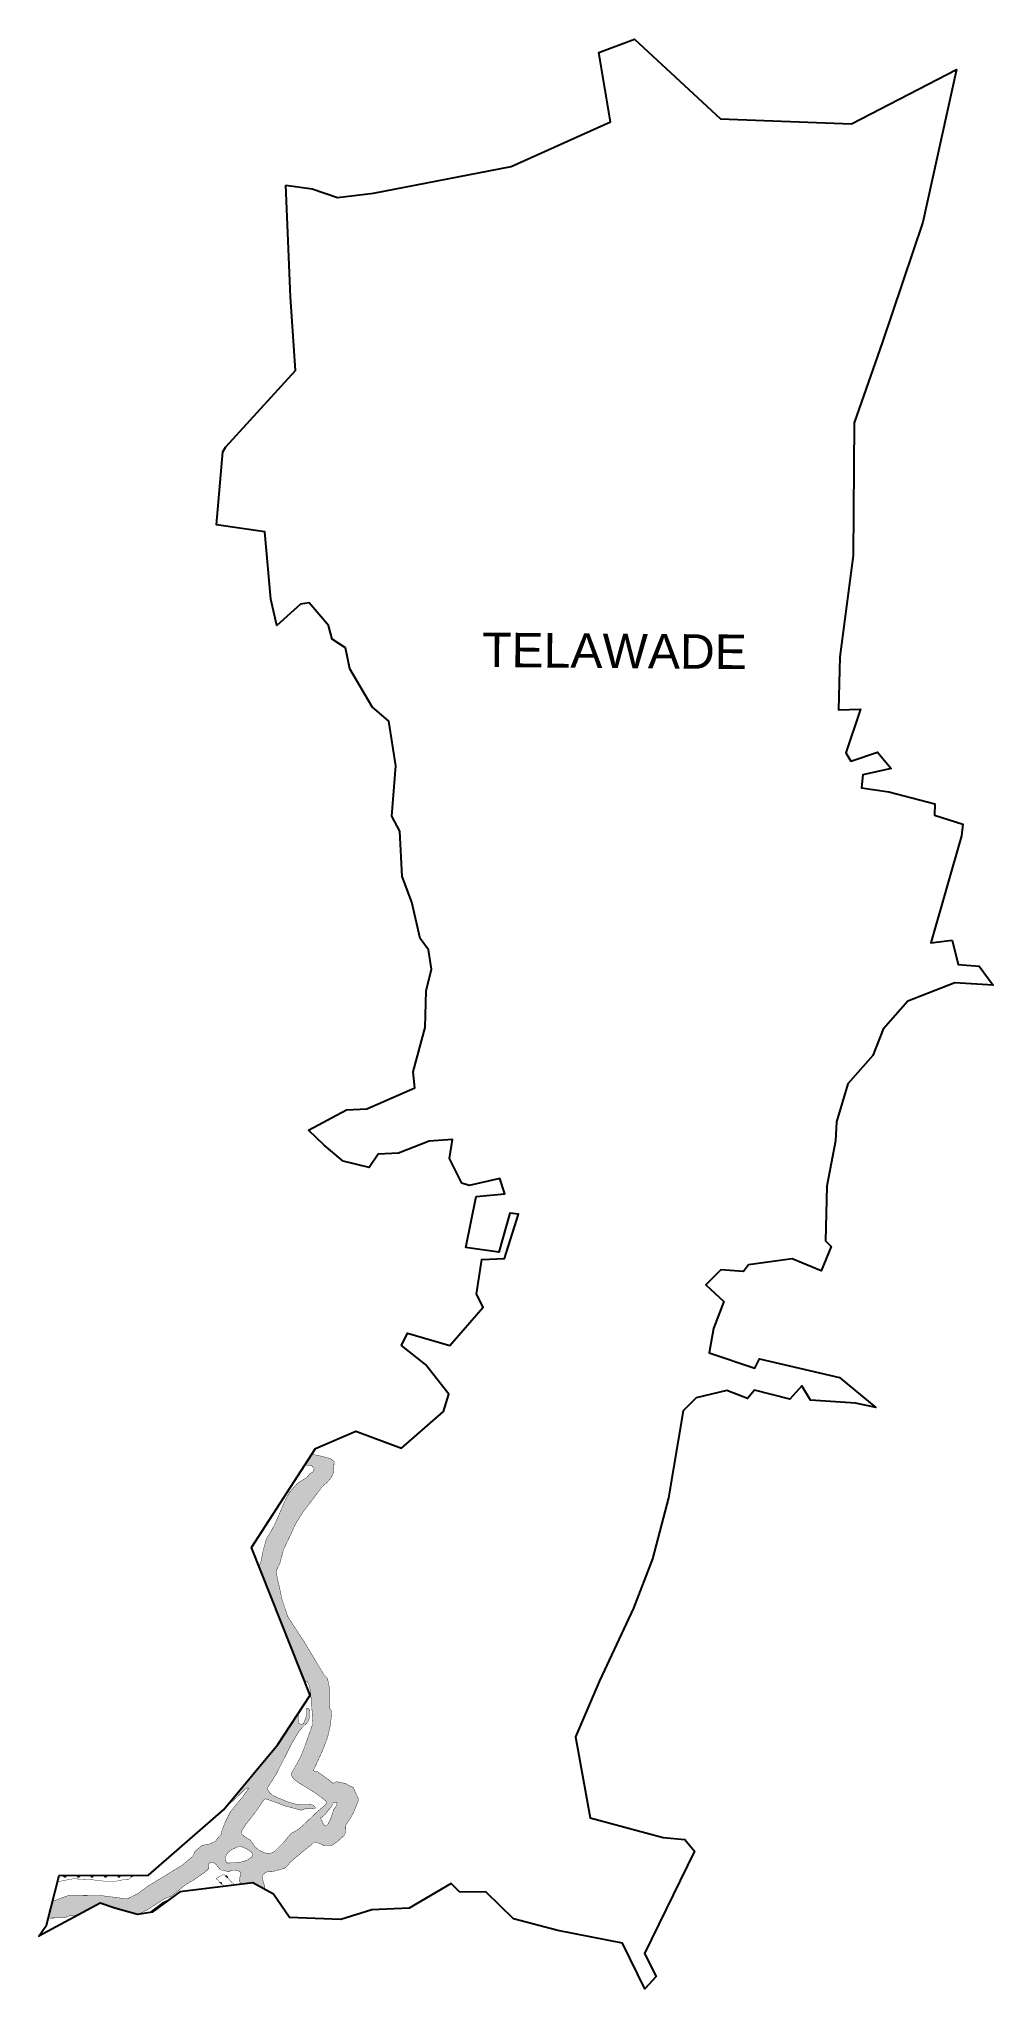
# Model space of a CAD drawing. Header units: metres. Extents: x 284839 to 287372, y 2026062 to 2031238.
import ezdxf

# ---------------------------------------------------------------- set-up
doc = ezdxf.new("R2010")
doc.units = ezdxf.units.M
for name, color, linetype in [('MANGROOVE BUFFER ZONE', 120, 'Continuous'), ('village', 3, 'Continuous'), ('VILLAGE NAME', 250, 'Continuous')]:
    doc.layers.add(name, color=color, linetype=linetype)
doc.styles.get("Standard").update_dxf_attribs({"font": 'simplex.shx'})

msp = doc.modelspace()

# ---------------------------------------------------------------- hatches: boundary and pattern name
at = {"layer": 'MANGROOVE BUFFER ZONE'}
h = msp.add_hatch(dxfattribs=at)
h.set_pattern_fill('GRASS', color=256)
h.paths.add_polyline_path([(285340.9, 2026424.7), (285350.3, 2026432), (285356.9, 2026435), (285364.1, 2026438.2), (285368.6, 2026439.7), (285373.1, 2026441.3), (285390.5, 2026433.8), (285400.6, 2026426.8), (285403.9, 2026424.3), (285405.6, 2026419.3), (285405.1, 2026413.8), (285393.4, 2026405.1), (285387.2, 2026402.4), (285377, 2026399.5), (285366.4, 2026397.5), (285351.2, 2026396.8), (285341.2, 2026396.4), (285336.7, 2026396.7), (285334.4, 2026403.3), (285334.1, 2026411.3), (285336.4, 2026418.2)], flags=16)
h.paths.add_polyline_path([(285585.8, 2026516.7), (285589.9, 2026518), (285592.8, 2026520.6), (285599.3, 2026526.5), (285602, 2026530.1), (285608, 2026537.8), (285612.8, 2026542.9), (285616.8, 2026548.7), (285620.5, 2026556.1), (285625, 2026557.4), (285630, 2026556), (285629.9, 2026550.7), (285628.9, 2026548.7), (285625.4, 2026544.3), (285621.3, 2026538.8), (285614.8, 2026518), (285606.7, 2026500.5), (285601.6, 2026495.4), (285598.6, 2026494.7), (285592.6, 2026501.9), (285590.8, 2026507.2)], flags=16)
h.paths.add_polyline_path([(285544, 2027452.3), (285554.2, 2027452.3), (285563.3, 2027450.4), (285566.8, 2027446.4), (285569.5, 2027443.4), (285566.5, 2027434.9), (285557.8, 2027430), (285550.5, 2027420.4), (285524.3, 2027403.8), (285504, 2027380.2), (285491.2, 2027356.8), (285480.3, 2027331), (285465.7, 2027297.4), (285457.1, 2027281.2), (285442.6, 2027256.9), (285434.4, 2027227.8), (285429.1, 2027202), (285426.8, 2027190.9), (285422.4, 2027185), (285544.3, 2026878.9), (285544.8, 2026879.1), (285551.2, 2026877.7), (285556.6, 2026867.3), (285559.8, 2026850.4), (285561.4, 2026830.4), (285561.4, 2026823.1), (285563, 2026812.4), (285566, 2026766.9), (285542.3, 2026699.9), (285532.5, 2026676.3), (285508.8, 2026633.6), (285509.5, 2026628.9), (285515.2, 2026619.5), (285528.4, 2026609.3), (285568, 2026585.4), (285595.2, 2026565.6), (285603, 2026559.1), (285600.1, 2026551.6), (285590.9, 2026544.1), (285576.4, 2026531.5), (285543.2, 2026499.9), (285527.5, 2026485.9), (285507.6, 2026474.5), (285488.1, 2026451.2), (285466.5, 2026429.3), (285463.4, 2026426.7), (285461, 2026425.2), (285454.5, 2026422.5), (285441.1, 2026422.6), (285431.3, 2026426.7), (285421.6, 2026431.7), (285411.5, 2026440.3), (285404.6, 2026451.8), (285399.3, 2026457.8), (285384.8, 2026466.3), (285377.4, 2026473.1), (285375.4, 2026478.5), (285383.9, 2026493.1), (285399, 2026512.9), (285418.1, 2026537.9), (285429.2, 2026554.7), (285434.3, 2026562.3), (285436.9, 2026565.3), (285441, 2026566.8), (285470.9, 2026556.1), (285492.4, 2026547.8), (285505.4, 2026544.4), (285535.3, 2026536.6), (285540.2, 2026539), (285545.4, 2026540.3), (285551.4, 2026540.7), (285557.9, 2026540.3), (285563.1, 2026540.4), (285570.9, 2026541.4), (285572.6, 2026542), (285572.6, 2026544.2), (285570, 2026547), (285565.2, 2026550.8), (285558.9, 2026551.4), (285532.9, 2026551.6), (285519, 2026553.1), (285500.8, 2026558.3), (285470.6, 2026570.5), (285456.3, 2026578.2), (285450.9, 2026584.3), (285445.9, 2026591.7), (285445.7, 2026596.2), (285468.9, 2026632.9), (285509.9, 2026713.9), (285528.9, 2026745.6), (285539.8, 2026758.6), (285552.5, 2026770.3), (285557.4, 2026782.5), (285556.5, 2026804), (285554.4, 2026806.4), (285549.3, 2026807.6), (285549.3, 2026799.6), (285549.4, 2026787.8), (285545.6, 2026778.1), (285544, 2026773.2), (285542, 2026768.3), (285539.9, 2026765.8), (285534.9, 2026764.8), (285531.1, 2026765.9), (285527.9, 2026768), (285527.3, 2026793.7), (285472.9, 2026710.8), (285331.7, 2026541), (285333.3, 2026542.2), (285375.3, 2026581.8), (285384.6, 2026591.2), (285388.3, 2026594.4), (285390, 2026595.2), (285392, 2026595.7), (285395.2, 2026594.3), (285381.2, 2026574.4), (285346.7, 2026532), (285332.4, 2026503.3), (285323.9, 2026480.2), (285321.9, 2026471.5), (285313.2, 2026462.6), (285308.1, 2026455.1), (285300.1, 2026450.9), (285293.9, 2026447.6), (285283.4, 2026445.2), (285272.4, 2026443.6), (285253.6, 2026428), (285246.6, 2026413.7), (285218.3, 2026390.3), (285124.7, 2026332.9), (285099.9, 2026314.3), (285071.7, 2026300.9), (285042.2, 2026305.3), (285002, 2026310.3), (284919.5, 2026311.1), (284897.8, 2026303.5), (284880.6, 2026296.6), (284875.5, 2026296.7), (284863.6, 2026249.6), (284864.5, 2026249.7), (284872.2, 2026250.5), (284904.6, 2026250.9), (284907.7, 2026251), (284911.1, 2026253), (284914.5, 2026255.4), (284921.4, 2026256.1), (284938.4, 2026257.9), (284942.8, 2026258.4), (285001.4, 2026290), (285040.3, 2026276.7), (285100.6, 2026259.9), (285103.3, 2026260.3), (285129, 2026273.8), (285172.4, 2026301.9), (285189.7, 2026308), (285230, 2026340.3), (285247, 2026349.8), (285275.9, 2026369.5), (285283.8, 2026376.2), (285289.4, 2026382.1), (285289.5, 2026391.8), (285290.3, 2026395.2), (285291.8, 2026396.5), (285298, 2026398.2), (285301.9, 2026398), (285308.4, 2026393), (285316.7, 2026382.9), (285321.5, 2026378.5), (285326.8, 2026376.6), (285333.4, 2026375.4), (285338.2, 2026374.5), (285344.5, 2026374.3), (285349.1, 2026376.5), (285351.1, 2026377.7), (285361.2, 2026377.9), (285367.7, 2026375.9), (285371.3, 2026374), (285373.2, 2026372.3), (285374.1, 2026368.9), (285371.1, 2026352.1), (285370.2, 2026348.6), (285375.1, 2026342.6), (285378, 2026340.7), (285406.8, 2026344.3), (285438.3, 2026326.7), (285438.3, 2026334.4), (285435.6, 2026342.4), (285433.6, 2026349.4), (285432, 2026356.2), (285431.6, 2026363.6), (285439, 2026370.5), (285444.4, 2026373), (285459.5, 2026373.7), (285474.8, 2026378), (285490, 2026382), (285497.7, 2026388.5), (285505.3, 2026398.2), (285542.7, 2026429.6), (285555.7, 2026439.9), (285564.2, 2026446.5), (285569.7, 2026452.1), (285571.6, 2026452.1), (285584, 2026448.3), (285594.4, 2026443.4), (285615.9, 2026442.7), (285631, 2026453.4), (285648.8, 2026469.2), (285652.7, 2026477.5), (285653.3, 2026496.7), (285661.2, 2026508.8), (285668.5, 2026520.7), (285672.5, 2026527), (285686.7, 2026562), (285686.1, 2026568.9), (285679.9, 2026582.1), (285675.2, 2026592.9), (285674, 2026596), (285670.7, 2026598.5), (285663.4, 2026601.2), (285656.2, 2026605.6), (285652.3, 2026607.7), (285628.5, 2026612.5), (285622.1, 2026609.2), (285618.9, 2026608.3), (285614.4, 2026612.6), (285601.2, 2026622.5), (285584.6, 2026634.3), (285579.3, 2026638), (285569.5, 2026640.1), (285567.6, 2026643), (285575.6, 2026659.8), (285591.1, 2026693.5), (285604.9, 2026729.3), (285612.4, 2026761.8), (285615.5, 2026790.4), (285615.8, 2026799.4), (285610.9, 2026806.7), (285611.1, 2026854.2), (285604.8, 2026887), (285599.3, 2026892.6), (285595.1, 2026896.7), (285562.7, 2026950.8), (285542.3, 2026985.1), (285534.2, 2026996.6), (285499.4, 2027050.7), (285483.4, 2027098.2), (285477.2, 2027129.4), (285471.8, 2027150.8), (285468.2, 2027171.2), (285472.3, 2027179.5), (285477.8, 2027189.9), (285483.8, 2027211.6), (285487.5, 2027227), (285504.7, 2027263.1), (285520.6, 2027297.8), (285540.2, 2027328.4), (285590.4, 2027394.9), (285603, 2027406), (285613.8, 2027418.2), (285617.8, 2027426), (285621.5, 2027434.9), (285622.3, 2027462.5), (285613.4, 2027469.6), (285589.7, 2027476.1), (285569.5, 2027480.3), (285562.6, 2027481)])
h = msp.add_hatch(dxfattribs=at)
h.set_pattern_fill('GRASS', color=256)
h.paths.add_polyline_path([(285091.7, 2026363.8), (284892.3, 2026363.7), (284888.1, 2026346.8), (284929.2, 2026354.7), (284978.7, 2026352.2), (285012.7, 2026348.2), (285045.4, 2026348.6), (285059.3, 2026351.5), (285075.3, 2026352.4)], flags=17)
h = msp.add_hatch(dxfattribs=at)
h.set_pattern_fill('GRASS', color=256)
h.paths.add_polyline_path([(285354.4, 2026342.2), (285347.7, 2026348.1), (285345.3, 2026351), (285340.1, 2026358), (285337.1, 2026361.4), (285331.4, 2026365.3), (285325.7, 2026365), (285321.5, 2026362.4), (285318, 2026360.3), (285309.5, 2026355.6), (285323.9, 2026340.4), (285331.3, 2026334.8), (285359, 2026338.3)])

# ---------------------------------------------------------------- linework, layer by layer
at = {"color": 3, "flags": 128}
msp.add_lwpolyline([(285494.2, 2030850.1), (285563.9, 2030840.5)], dxfattribs=at)
at = {"layer": 'MANGROOVE BUFFER ZONE', "const_width": 1, "flags": 128}
for points in [[(285438.3, 2026326.7), (285438.3, 2026334.4), (285435.6, 2026342.4), (285433.6, 2026349.4), (285432, 2026356.2), (285431.6, 2026363.6), (285439, 2026370.5), (285444.4, 2026373), (285459.5, 2026373.7), (285474.8, 2026378), (285490, 2026382), (285497.7, 2026388.5), (285505.3, 2026398.2), (285542.7, 2026429.6), (285555.7, 2026439.9), (285564.2, 2026446.5), (285569.7, 2026452.1), (285571.6, 2026452.1), (285584, 2026448.3), (285594.4, 2026443.4), (285615.9, 2026442.7), (285631, 2026453.4), (285648.8, 2026469.2), (285652.7, 2026477.5), (285653.3, 2026496.7), (285661.2, 2026508.8), (285668.5, 2026520.7), (285672.5, 2026527), (285686.7, 2026562), (285686.1, 2026568.9), (285679.9, 2026582.1), (285675.2, 2026592.9), (285674, 2026596), (285670.7, 2026598.5), (285663.4, 2026601.2), (285656.2, 2026605.6), (285652.3, 2026607.7), (285628.5, 2026612.5), (285622.1, 2026609.2), (285618.9, 2026608.3), (285614.4, 2026612.6), (285601.2, 2026622.5), (285584.6, 2026634.3), (285579.3, 2026638), (285569.5, 2026640.1), (285567.6, 2026643), (285575.6, 2026659.8), (285591.1, 2026693.5), (285604.9, 2026729.3), (285612.4, 2026761.8), (285615.5, 2026790.4), (285615.8, 2026799.4), (285610.9, 2026806.7), (285611.1, 2026854.2), (285604.8, 2026887), (285599.3, 2026892.6), (285595.1, 2026896.7), (285562.7, 2026950.8), (285542.3, 2026985.1), (285534.2, 2026996.6), (285499.4, 2027050.7), (285483.4, 2027098.2), (285477.2, 2027129.4), (285471.8, 2027150.8), (285468.2, 2027171.2), (285472.3, 2027179.5), (285477.8, 2027189.9), (285483.8, 2027211.6), (285487.5, 2027227), (285504.7, 2027263.1), (285520.6, 2027297.8), (285540.2, 2027328.4), (285590.4, 2027394.9), (285603, 2027406), (285613.8, 2027418.2), (285617.8, 2027426), (285621.5, 2027434.9), (285622.3, 2027462.5), (285613.4, 2027469.6), (285589.7, 2027476.1), (285569.5, 2027480.3), (285562.6, 2027481)], [(285544, 2027452.3), (285554.2, 2027452.3), (285563.3, 2027450.4), (285566.8, 2027446.4), (285569.5, 2027443.4), (285566.5, 2027434.9), (285557.8, 2027430), (285550.5, 2027420.4), (285524.3, 2027403.8), (285504, 2027380.2), (285491.2, 2027356.8), (285480.3, 2027331), (285465.7, 2027297.4), (285457.1, 2027281.2), (285442.6, 2027256.9), (285434.4, 2027227.8), (285429.1, 2027202), (285426.8, 2027190.9), (285422.4, 2027185)], [(285544.3, 2026878.9), (285544.8, 2026879.1), (285551.2, 2026877.7), (285556.6, 2026867.3), (285559.8, 2026850.4), (285561.4, 2026830.4), (285561.4, 2026823.1), (285563, 2026812.4), (285566, 2026766.9), (285542.3, 2026699.9), (285532.5, 2026676.3), (285508.8, 2026633.6), (285509.5, 2026628.9), (285515.2, 2026619.5), (285528.4, 2026609.3), (285568, 2026585.4), (285595.2, 2026565.6), (285603, 2026559.1), (285600.1, 2026551.6), (285590.9, 2026544.1), (285576.4, 2026531.5), (285543.2, 2026499.9), (285527.5, 2026485.9), (285507.6, 2026474.5), (285488.1, 2026451.2), (285466.5, 2026429.3), (285463.4, 2026426.7), (285461, 2026425.2), (285454.5, 2026422.5), (285441.1, 2026422.6), (285431.3, 2026426.7), (285421.6, 2026431.7), (285411.5, 2026440.3), (285404.6, 2026451.8), (285399.3, 2026457.8), (285384.8, 2026466.3), (285377.4, 2026473.1), (285375.4, 2026478.5), (285383.9, 2026493.1), (285399, 2026512.9), (285418.1, 2026537.9), (285429.2, 2026554.7), (285434.3, 2026562.3), (285436.9, 2026565.3), (285441, 2026566.8), (285470.9, 2026556.1), (285492.4, 2026547.8), (285505.4, 2026544.4), (285535.3, 2026536.6), (285540.2, 2026539), (285545.4, 2026540.3), (285551.4, 2026540.7), (285557.9, 2026540.3), (285563.1, 2026540.4), (285570.9, 2026541.4), (285572.6, 2026542), (285572.6, 2026544.2), (285570, 2026547), (285565.2, 2026550.8), (285558.9, 2026551.4), (285532.9, 2026551.6), (285519, 2026553.1), (285500.8, 2026558.3), (285470.6, 2026570.5), (285456.3, 2026578.2), (285450.9, 2026584.3), (285445.9, 2026591.7), (285445.7, 2026596.2), (285468.9, 2026632.9), (285509.9, 2026713.9), (285528.9, 2026745.6), (285539.8, 2026758.6), (285552.5, 2026770.3), (285557.4, 2026782.5), (285556.5, 2026804), (285554.4, 2026806.4), (285549.3, 2026807.6), (285549.3, 2026799.6), (285549.4, 2026787.8), (285545.6, 2026778.1), (285544, 2026773.2), (285542, 2026768.3), (285539.9, 2026765.8), (285534.9, 2026764.8), (285531.1, 2026765.9), (285527.9, 2026768), (285527.3, 2026793.7)], [(285331.7, 2026541), (285333.3, 2026542.2), (285375.3, 2026581.8), (285384.6, 2026591.2), (285388.3, 2026594.4), (285390, 2026595.2), (285392, 2026595.7), (285395.2, 2026594.3), (285381.2, 2026574.4), (285346.7, 2026532), (285332.4, 2026503.3), (285323.9, 2026480.2), (285321.9, 2026471.5), (285313.2, 2026462.6), (285308.1, 2026455.1), (285300.1, 2026450.9), (285293.9, 2026447.6), (285283.4, 2026445.2), (285272.4, 2026443.6), (285253.6, 2026428), (285246.6, 2026413.7), (285218.3, 2026390.3), (285124.7, 2026332.9), (285099.9, 2026314.3), (285071.7, 2026300.9), (285042.2, 2026305.3), (285002, 2026310.3), (284919.5, 2026311.1), (284897.8, 2026303.5), (284880.6, 2026296.6), (284875.5, 2026296.7)], [(285103.3, 2026260.3), (285129, 2026273.8), (285172.4, 2026301.9), (285189.7, 2026308), (285230, 2026340.3), (285247, 2026349.8), (285275.9, 2026369.5), (285283.8, 2026376.2), (285289.4, 2026382.1), (285289.5, 2026391.8), (285290.3, 2026395.2), (285291.8, 2026396.5), (285298, 2026398.2), (285301.9, 2026398), (285308.4, 2026393), (285316.7, 2026382.9), (285321.5, 2026378.5), (285326.8, 2026376.6), (285333.4, 2026375.4), (285338.2, 2026374.5), (285344.5, 2026374.3), (285349.1, 2026376.5), (285351.1, 2026377.7), (285361.2, 2026377.9), (285367.7, 2026375.9), (285371.3, 2026374), (285373.2, 2026372.3), (285374.1, 2026368.9), (285371.1, 2026352.1), (285370.2, 2026348.6), (285375.1, 2026342.6), (285378, 2026340.7)], [(284888.1, 2026346.8), (284929.2, 2026354.7), (284978.7, 2026352.2), (285012.7, 2026348.2), (285045.4, 2026348.6), (285059.3, 2026351.5), (285075.3, 2026352.4), (285091.7, 2026363.8)], [(285359, 2026338.3), (285354.4, 2026342.2), (285347.7, 2026348.1), (285345.3, 2026351), (285340.1, 2026358), (285337.1, 2026361.4), (285331.4, 2026365.3), (285325.7, 2026365), (285321.5, 2026362.4), (285318, 2026360.3), (285309.5, 2026355.6), (285323.9, 2026340.4), (285331.3, 2026334.8)], [(284863.6, 2026249.6), (284864.5, 2026249.7), (284872.2, 2026250.5), (284904.6, 2026250.9), (284907.7, 2026251), (284911.1, 2026253), (284914.5, 2026255.4), (284921.4, 2026256.1), (284938.4, 2026257.9), (284942.8, 2026258.4)]]:
    msp.add_lwpolyline(points, dxfattribs=at)
for points in [[(285620.5, 2026556.1), (285625, 2026557.4), (285630, 2026556), (285629.9, 2026550.7), (285628.9, 2026548.7), (285625.4, 2026544.3), (285621.3, 2026538.8), (285614.8, 2026518), (285606.7, 2026500.5), (285601.6, 2026495.4), (285598.6, 2026494.7), (285592.6, 2026501.9), (285590.8, 2026507.2), (285585.8, 2026516.7), (285589.9, 2026518), (285592.8, 2026520.6), (285599.3, 2026526.5), (285602, 2026530.1), (285608, 2026537.8), (285612.8, 2026542.9), (285616.8, 2026548.7)], [(285373.1, 2026441.3), (285390.5, 2026433.8), (285400.6, 2026426.8), (285403.9, 2026424.3), (285405.6, 2026419.3), (285405.1, 2026413.8), (285393.4, 2026405.1), (285387.2, 2026402.4), (285377, 2026399.5), (285366.4, 2026397.5), (285351.2, 2026396.8), (285341.2, 2026396.4), (285336.7, 2026396.7), (285334.4, 2026403.3), (285334.1, 2026411.3), (285336.4, 2026418.2), (285340.9, 2026424.7), (285350.3, 2026432), (285356.9, 2026435), (285364.1, 2026438.2), (285368.6, 2026439.7)]]:
    msp.add_lwpolyline(points, close=True, dxfattribs=at)
at = {"layer": 'MANGROOVE BUFFER ZONE', "flags": 128}
msp.add_lwpolyline([(285182.3, 2026297.4), (285177.1, 2026294.3), (285165.7, 2026288.8), (285134.2, 2026265.1)], dxfattribs=at)
at = {"layer": 'village', "color": 3}
for points in [[(285563.9, 2030840.5, 0), (285631.4, 2030817.4, 0), (285727.3, 2030828.7, 0), (286092, 2030899.8, 0), (286355.8, 2031018.2, 0), (286324.7, 2031202, 0), (286419.5, 2031238.1, 0), (286648.1, 2031026.2, 0), (286996.1, 2031012.7, 0), (287274.6, 2031156.8, 0), (287185.4, 2030751.5, 0), (287078.5, 2030434.4, 0), (287003, 2030219.5, 0), (286999.9, 2029867.5, 0), (286965.2, 2029598, 0), (286961, 2029457.2, 0), (287019.7, 2029459.1, 0), (286980.5, 2029343.7, 0), (286994.1, 2029321, 0), (287064.9, 2029345, 0), (287101, 2029302.1, 0), (287026, 2029284.5, 0), (287022.7, 2029250.6, 0), (287095.4, 2029239.7, 0), (287217.5, 2029208.2, 0), (287216.1, 2029177.9, 0), (287291.6, 2029153.7, 0), (287287.7, 2029123, 0), (287206.3, 2028839, 0), (287263.1, 2028846.1, 0)], [(287263.1, 2028846.1, 0), (287279, 2028781.9, 0), (287334.6, 2028777.3, 0), (287371.6, 2028726.5, 0), (287270.4, 2028733, 0), (287145.4, 2028684.2, 0), (287080.4, 2028610.2, 0), (287052.2, 2028539.7, 0), (286986.4, 2028464.7, 0), (286955.8, 2028363.9, 0), (286953.6, 2028313.6, 0), (286930.8, 2028193.2, 0), (286926.5, 2028047.9, 0), (286942.2, 2028032.9, 0), (286915.7, 2027968.4, 0), (286838.4, 2028000.4, 0), (286722.9, 2027984.6, 0), (286709.1, 2027966.6, 0), (286648.8, 2027970.9, 0), (286608.8, 2027931.4, 0), (286656.9, 2027886.8, 0), (286629.3, 2027815.6, 0), (286618.4, 2027750.8, 0), (286739.5, 2027709.7, 0), (286752, 2027734.8, 0), (286963.6, 2027685.4, 0), (287060.2, 2027605.5, 0), (287006.5, 2027617, 0), (286886.8, 2027625.4, 0), (286863.7, 2027662.9, 0), (286832.3, 2027627.7, 0), (286738.7, 2027651.8, 0), (286720.2, 2027629.1, 0), (286665, 2027650.3, 0), (286583.3, 2027631.1, 0), (286549, 2027596.9, 0), (286509.7, 2027365.4, 0), (286467.9, 2027203.9, 0), (286417, 2027072.6, 0), (286327.2, 2026879.9, 0), (286263.4, 2026731.4, 0), (286301.7, 2026516.4, 0), (286496.2, 2026464.2, 0), (286553.1, 2026458.7, 0), (286578.8, 2026427.5, 0), (286446.4, 2026156, 0), (286477.7, 2026095, 0), (286447.4, 2026062.1, 0), (286388.2, 2026184.1, 0), (286216.4, 2026217.2, 0), (286098.7, 2026248.2, 0), (286025.8, 2026319.2, 0), (285955.6, 2026319.8, 0), (285933.5, 2026342.2, 0), (285821.8, 2026277, 0), (285722.2, 2026272.1, 0), (285640.1, 2026246.9, 0), (285503.5, 2026251.6, 0), (285461.4, 2026313.7, 0), (285406.8, 2026344.3, 0), (285213, 2026319.8, 0), (285139, 2026265.9, 0), (285100.6, 2026259.9, 0), (285040.3, 2026276.7, 0), (285001.4, 2026290, 0), (284838.9, 2026202.4, 0), (284859.1, 2026231.3, 0), (284892.3, 2026363.7, 0), (285129.4, 2026363.9, 0), (285329.1, 2026537.9, 0), (285472.9, 2026710.8, 0), (285559, 2026842.1, 0), (285403, 2027233.8, 0), (285573, 2027497.1, 0), (285680.4, 2027542.9, 0), (285801.7, 2027498, 0), (285912.8, 2027594.6, 0), (285927.2, 2027640.7, 0), (285865.2, 2027719.7, 0), (285801.1, 2027769.8, 0), (285817.3, 2027802.6, 0), (285929.4, 2027770.4, 0), (286017.7, 2027872.2, 0), (286000.3, 2027906.3, 0), (286014.1, 2027998.7, 0), (286074.7, 2028001.1, 0), (286112.1, 2028118.9, 0), (286089, 2028121.5, 0), (286059.8, 2028018.1, 0), (285972.3, 2028030, 0), (285999.1, 2028165.3, 0), (286075.6, 2028172.4, 0), (286062.3, 2028213.4, 0), (285981.1, 2028194.6, 0), (285961, 2028201.2, 0), (285928.4, 2028266.3, 0), (285936.7, 2028316.8, 0), (285874.7, 2028312.2, 0), (285793, 2028280.6, 0), (285739, 2028277.7, 0), (285715, 2028242.8, 0), (285646.5, 2028259.6, 0), (285596, 2028302, 0), (285554.5, 2028341.5, 0), (285655.2, 2028395.4, 0), (285709.4, 2028398.2, 0), (285836.9, 2028453.7, 0), (285832.5, 2028496.5, 0), (285864.2, 2028614.6, 0), (285866.6, 2028711.3, 0), (285881.1, 2028769.2, 0), (285872.9, 2028820.4, 0), (285851.2, 2028850.4, 0), (285829.1, 2028947.2, 0), (285803.1, 2029014.8, 0), (285796.8, 2029135.1, 0), (285775.8, 2029174.8, 0), (285786.2, 2029309.1, 0), (285767.7, 2029427.4, 0), (285723.3, 2029465.3, 0), (285664.5, 2029566.1, 0), (285652.9, 2029622, 0), (285617.1, 2029645.3, 0), (285607.1, 2029680.9, 0), (285556.2, 2029741.3, 0), (285533.1, 2029737.7, 0), (285470, 2029681.4, 0), (285454.2, 2029750.8, 0), (285438.3, 2029929.9, 0), (285310.4, 2029948.2, 0), (285327.4, 2030142.4, 0), (285335.2, 2030155.6, 0), (285519.6, 2030358, 0), (285506.7, 2030553.6, 0), (285494.2, 2030850.1, 0)]]:
    msp.add_polyline3d(points, dxfattribs=at)

# ---------------------------------------------------------------- texts
at = {"layer": 'VILLAGE NAME', "insert": (286015.9, 2029662.6), "char_height": 91.425, "attachment_point": 1, "rotation": 359.5442}
msp.add_mtext_dynamic_manual_height_columns('{\\fArial|b0|i0|c0|p34;TELAWADE}', width=782.682, gutter_width=457.1, heights=[0], dxfattribs=at)

doc.saveas('drawing.dxf')
